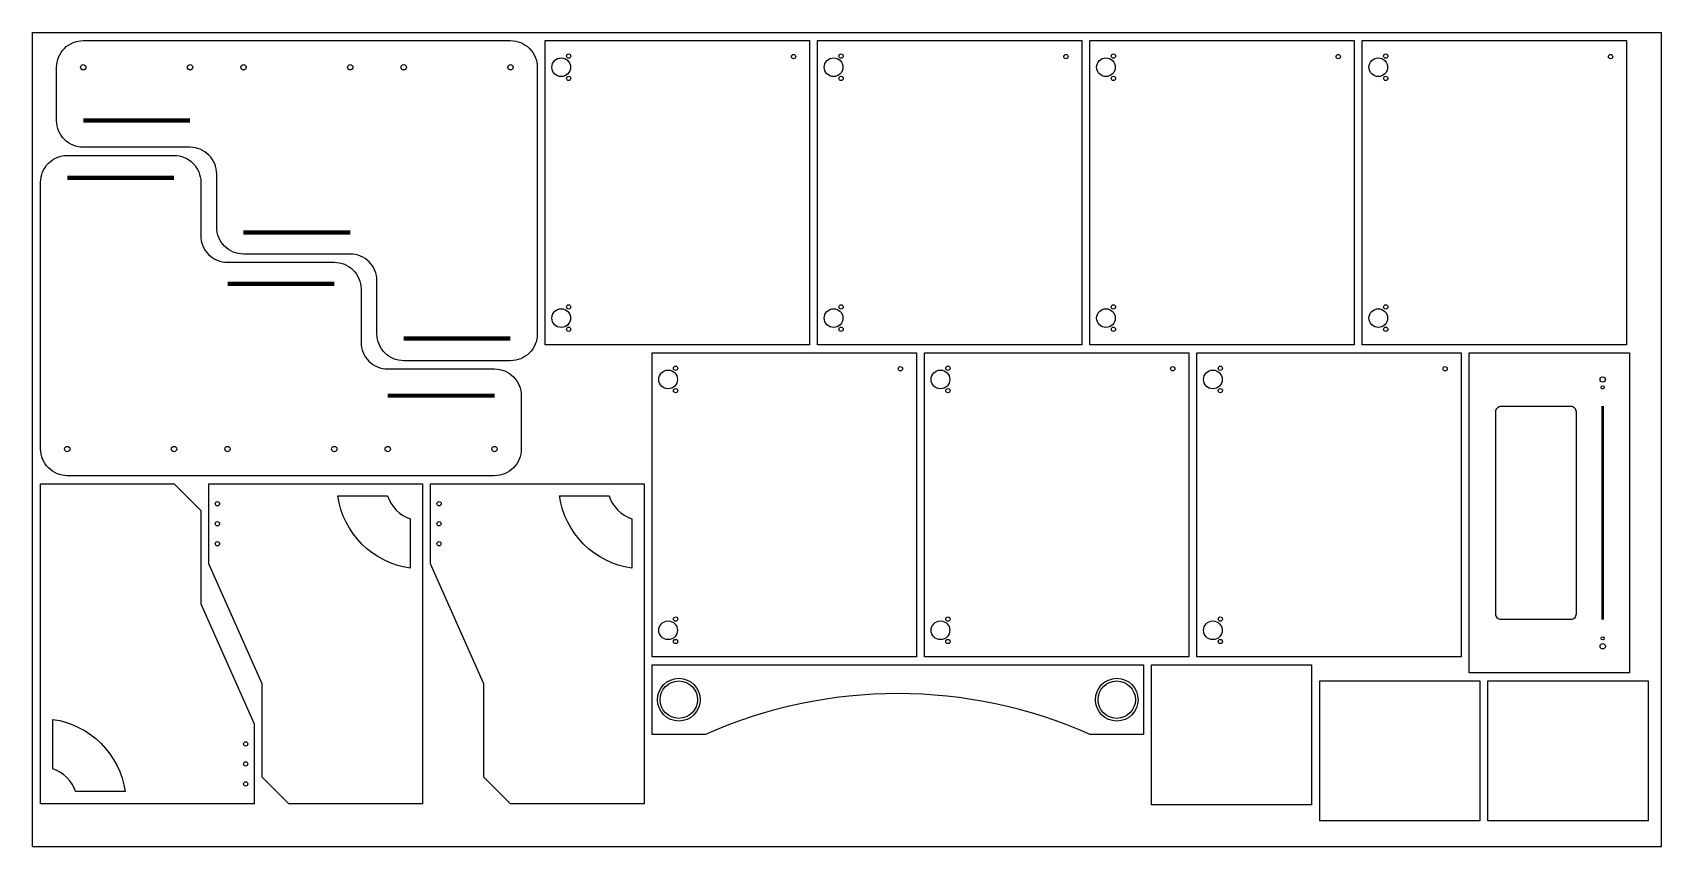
# Model space of a CAD drawing. Extents: x 0 to 3050, y 0 to 1525.
import ezdxf

# ---------------------------------------------------------------- set-up
doc = ezdxf.new("R2010")
doc.units = 0
doc.header["$LTSCALE"] = 30

msp = doc.modelspace()

# ---------------------------------------------------------------- linework, layer by layer
at = {"layer": 'BORDER_D0_T128.1_RK1_A0_W0_RI1_EM1_ID0001'}
for points in [[(2245.07, 78), (2095.07, 78), (2095.07, 340), (2395.07, 340), (2395.07, 209), (2395.07, 78), (2245.07, 78)], [(2560.07, 48), (2410.07, 48), (2410.07, 310), (2710.07, 310), (2710.07, 179), (2710.07, 48), (2560.07, 48)], [(2875.07, 48), (2725.07, 48), (2725.07, 310), (3025.07, 310), (3025.07, 179), (3025.07, 48), (2875.07, 48)]]:
    msp.add_lwpolyline(points, close=True, dxfattribs=at)
at = {"layer": 'BORDER_D0_T128.1_RK1_A0_W0_RI1_EM1_ID0002'}
for points in [[(944.88, 1210), (944.88, 960, -0.414214), (894.88, 910), (694.88, 910, -0.414214), (644.88, 960), (644.88, 1060, 0.414214), (594.88, 1110), (394.88, 1110, -0.414214), (344.88, 1160), (344.88, 1260, 0.414214), (294.88, 1310), (94.88, 1310, -0.414214), (44.88, 1360), (44.88, 1460, -0.414214), (94.88, 1510), (494.88, 1510), (894.88, 1510, -0.414214), (944.88, 1460), (944.88, 1210)], [(15, 994.67), (15, 1244.67, -0.414214), (65, 1294.67), (265, 1294.67, -0.414214), (315, 1244.67), (315, 1144.67, 0.414214), (365, 1094.67), (565, 1094.67, -0.414214), (615, 1044.67), (615, 944.67, 0.414214), (665, 894.67), (865, 894.67, -0.414214), (915, 844.67), (915, 744.67, -0.414214), (865, 694.67), (465, 694.67), (65, 694.67, -0.414214), (15, 744.67), (15, 994.67)]]:
    msp.add_lwpolyline(points, format="xyb", close=True, dxfattribs=at)
at = {"layer": 'BORDER_D0_T128.1_RK1_A0_W0_RI1_EM1_ID0006'}
msp.add_lwpolyline([(1850.07, 340), (2080.07, 340), (2080.07, 210), (1980.07, 210, 0.211887), (1260.07, 210), (1160.07, 210), (1160.07, 340), (1620.07, 340), (1850.07, 340)], format="xyb", close=True, dxfattribs=at)
at = {"layer": 'BORDER_D0_T128.1_RK1_A0_W0_RI1_EM1_ID0010'}
for points in [[(365, 342.17), (415, 229.67), (415, 79.67), (215, 79.67), (15, 79.67), (15, 229.67), (15, 454.68), (15, 679.67), (165, 679.67), (265, 679.67), (315, 629.67), (315, 454.67), (365, 342.17)], [(380.07, 417.17), (330.07, 529.67), (330.07, 679.67), (530.07, 679.67), (730.07, 679.67), (730.07, 529.67), (730.07, 304.66), (730.07, 79.67), (580.07, 79.67), (480.07, 79.67), (430.07, 129.67), (430.07, 304.67), (380.07, 417.17)], [(795.07, 417.17), (745.07, 529.67), (745.07, 679.67), (945.07, 679.67), (1145.07, 679.67), (1145.07, 529.67), (1145.07, 304.66), (1145.07, 79.67), (995.07, 79.67), (895.07, 79.67), (845.07, 129.67), (845.07, 304.67), (795.07, 417.17)]]:
    msp.add_lwpolyline(points, close=True, dxfattribs=at)
at = {"layer": 'BORDER_D0_T128.1_RK1_A0_W0_RI1_EM1_ID0013'}
for points in [[(1454.88, 1225), (1454.88, 940), (959.88, 940), (959.88, 1510), (1207.38, 1510), (1454.88, 1510), (1454.88, 1225)], [(1964.88, 1225), (1964.88, 940), (1469.88, 940), (1469.88, 1510), (1717.38, 1510), (1964.88, 1510), (1964.88, 1225)], [(2474.88, 1225), (2474.88, 940), (1979.88, 940), (1979.88, 1510), (2227.38, 1510), (2474.88, 1510), (2474.88, 1225)], [(2984.88, 1225), (2984.88, 940), (2489.88, 940), (2489.88, 1510), (2737.38, 1510), (2984.88, 1510), (2984.88, 1225)], [(1655.07, 640), (1655.07, 355), (1160.07, 355), (1160.07, 925), (1407.57, 925), (1655.07, 925), (1655.07, 640)], [(2165.05, 640), (2165.05, 355), (1670.05, 355), (1670.05, 925), (1917.55, 925), (2165.05, 925), (2165.05, 640)], [(2675.05, 640), (2675.05, 355), (2180.05, 355), (2180.05, 925), (2427.55, 925), (2675.05, 925), (2675.05, 640)]]:
    msp.add_lwpolyline(points, close=True, dxfattribs=at)
at = {"layer": 'BORDER_D0_T128.1_RK1_A0_W0_RI1_EM1_ID0014'}
msp.add_lwpolyline([(2690.05, 625), (2690.05, 925), (2990.05, 925), (2990.05, 625), (2990.05, 325), (2690.05, 325), (2690.05, 625)], close=True, dxfattribs=at)
at = {"layer": 'BORDER_D0_T128_RK1_A0_W0_RI1_EM1_ID0001'}
for points in [[(2245.07, 78), (2095.07, 78), (2095.07, 340), (2395.07, 340), (2395.07, 209), (2395.07, 78), (2245.07, 78)], [(2560.07, 48), (2410.07, 48), (2410.07, 310), (2710.07, 310), (2710.07, 179), (2710.07, 48), (2560.07, 48)], [(2875.07, 48), (2725.07, 48), (2725.07, 310), (3025.07, 310), (3025.07, 179), (3025.07, 48), (2875.07, 48)]]:
    msp.add_lwpolyline(points, close=True, dxfattribs=at)
at = {"layer": 'BORDER_D0_T128_RK1_A0_W0_RI1_EM1_ID0002'}
for points in [[(944.88, 1210), (944.88, 960, -0.414214), (894.88, 910), (694.88, 910, -0.414214), (644.88, 960), (644.88, 1060, 0.414214), (594.88, 1110), (394.88, 1110, -0.414214), (344.88, 1160), (344.88, 1260, 0.414214), (294.88, 1310), (94.88, 1310, -0.414214), (44.88, 1360), (44.88, 1460, -0.414214), (94.88, 1510), (494.88, 1510), (894.88, 1510, -0.414214), (944.88, 1460), (944.88, 1210)], [(15, 994.67), (15, 1244.67, -0.414214), (65, 1294.67), (265, 1294.67, -0.414214), (315, 1244.67), (315, 1144.67, 0.414214), (365, 1094.67), (565, 1094.67, -0.414214), (615, 1044.67), (615, 944.67, 0.414214), (665, 894.67), (865, 894.67, -0.414214), (915, 844.67), (915, 744.67, -0.414214), (865, 694.67), (465, 694.67), (65, 694.67, -0.414214), (15, 744.67), (15, 994.67)]]:
    msp.add_lwpolyline(points, format="xyb", close=True, dxfattribs=at)
at = {"layer": 'BORDER_D0_T128_RK1_A0_W0_RI1_EM1_ID0006'}
msp.add_lwpolyline([(1850.07, 340), (2080.07, 340), (2080.07, 210), (1980.07, 210, 0.211887), (1260.07, 210), (1160.07, 210), (1160.07, 340), (1620.07, 340), (1850.07, 340)], format="xyb", close=True, dxfattribs=at)
at = {"layer": 'BORDER_D0_T128_RK1_A0_W0_RI1_EM1_ID0010'}
for points in [[(365, 342.17), (415, 229.67), (415, 79.67), (215, 79.67), (15, 79.67), (15, 229.67), (15, 454.68), (15, 679.67), (165, 679.67), (265, 679.67), (315, 629.67), (315, 454.67), (365, 342.17)], [(380.07, 417.17), (330.07, 529.67), (330.07, 679.67), (530.07, 679.67), (730.07, 679.67), (730.07, 529.67), (730.07, 304.66), (730.07, 79.67), (580.07, 79.67), (480.07, 79.67), (430.07, 129.67), (430.07, 304.67), (380.07, 417.17)], [(795.07, 417.17), (745.07, 529.67), (745.07, 679.67), (945.07, 679.67), (1145.07, 679.67), (1145.07, 529.67), (1145.07, 304.66), (1145.07, 79.67), (995.07, 79.67), (895.07, 79.67), (845.07, 129.67), (845.07, 304.67), (795.07, 417.17)]]:
    msp.add_lwpolyline(points, close=True, dxfattribs=at)
at = {"layer": 'BORDER_D0_T128_RK1_A0_W0_RI1_EM1_ID0013'}
for points in [[(1454.88, 1225), (1454.88, 940), (959.88, 940), (959.88, 1510), (1207.38, 1510), (1454.88, 1510), (1454.88, 1225)], [(1964.88, 1225), (1964.88, 940), (1469.88, 940), (1469.88, 1510), (1717.38, 1510), (1964.88, 1510), (1964.88, 1225)], [(2474.88, 1225), (2474.88, 940), (1979.88, 940), (1979.88, 1510), (2227.38, 1510), (2474.88, 1510), (2474.88, 1225)], [(2984.88, 1225), (2984.88, 940), (2489.88, 940), (2489.88, 1510), (2737.38, 1510), (2984.88, 1510), (2984.88, 1225)], [(1655.07, 640), (1655.07, 355), (1160.07, 355), (1160.07, 925), (1407.57, 925), (1655.07, 925), (1655.07, 640)], [(2165.05, 640), (2165.05, 355), (1670.05, 355), (1670.05, 925), (1917.55, 925), (2165.05, 925), (2165.05, 640)], [(2675.05, 640), (2675.05, 355), (2180.05, 355), (2180.05, 925), (2427.55, 925), (2675.05, 925), (2675.05, 640)]]:
    msp.add_lwpolyline(points, close=True, dxfattribs=at)
at = {"layer": 'BORDER_D0_T128_RK1_A0_W0_RI1_EM1_ID0014'}
msp.add_lwpolyline([(2690.05, 625), (2690.05, 925), (2990.05, 925), (2990.05, 625), (2990.05, 325), (2690.05, 325), (2690.05, 625)], close=True, dxfattribs=at)
at = {"layer": 'FRAME_Z18', "linetype": 'CONTINUOUS'}
for p, q in [((0, 1525), (3050, 1525)), ((0, 0), (0, 1525)), ((3050, 0), (3050, 1525)), ((0, 0), (3050, 0))]:
    msp.add_line(p, q, dxfattribs=at)
at = {"layer": 'POCKET_D0'}
msp.add_lwpolyline([(2740.05, 625), (2740.05, 815, -0.414214), (2750.05, 825), (2880.05, 825, -0.414214), (2890.05, 815), (2890.05, 650), (2890.05, 435, -0.414214), (2880.05, 425), (2750.05, 425, -0.414214), (2740.05, 435), (2740.05, 625)], format="xyb", close=True, dxfattribs=at)
at = {"layer": 'POCKET_D0_T133_AZ1'}
for points in [[(618.04, 656.67), (664.48, 656.67, 0.235173), (707.07, 614.08), (707.07, 521.2, -0.332093), (571.6, 656.67), (618.04, 656.67)], [(1033.04, 656.67), (1079.48, 656.67, 0.235173), (1122.07, 614.08), (1122.07, 521.2, -0.332094), (986.6, 656.67), (1033.04, 656.67)], [(127.03, 102.67), (80.59, 102.67, 0.235173), (38, 145.26), (38, 238.14, -0.332093), (173.47, 102.67), (127.03, 102.67)]]:
    msp.add_lwpolyline(points, format="xyb", close=True, dxfattribs=at)
at = {"layer": 'ROUT_Z18_D5_T133_A2_W2'}
for centre in [(1210.07, 275, 18), (2030.07, 275, 18)]:
    msp.add_circle(centre, 35, dxfattribs=at)
at = {"layer": 'ROUT_Z6_D10_T160_A2_W2'}
for centre in [(1210.07, 275, 6), (2030.07, 275, 6)]:
    msp.add_circle(centre, 40, dxfattribs=at)
at = {"layer": 'ROUT_Z6_D5', "const_width": 5}
msp.add_lwpolyline([(2940.05, 825), (2940.05, 425)], dxfattribs=at)
at = {"layer": 'ROUT_Z8_D8_T135_A2_W2', "const_width": 8}
for points in [[(94.88, 1360), (294.88, 1360)], [(265, 1252.85), (65, 1252.85)], [(394.88, 1150.33), (594.88, 1150.33)], [(565, 1054.34), (365, 1054.34)], [(694.88, 951.82), (894.88, 951.82)], [(865, 844.67), (665, 844.67)]]:
    msp.add_lwpolyline(points, dxfattribs=at)
at = {"layer": 'VBORE_Z10_D10'}
for centre in [(2940.05, 875, 10), (2940.05, 375, 10)]:
    msp.add_circle(centre, 5, dxfattribs=at)
at = {"layer": 'VBORE_Z10_D35'}
for centre in [(989.88, 1460, 10), (1499.88, 1460, 10), (2009.88, 1460, 10), (2519.88, 1460, 10), (989.88, 990, 10), (1499.88, 990, 10), (2009.88, 990, 10), (2519.88, 990, 10), (1190.07, 875, 10), (1700.05, 875, 10), (2210.05, 875, 10), (1190.07, 405, 10), (1700.05, 405, 10), (2210.05, 405, 10)]:
    msp.add_circle(centre, 17.5, dxfattribs=at)
at = {"layer": 'VBORE_Z10_D8'}
for centre in [(1003.88, 1481, 10), (1513.88, 1481, 10), (2023.88, 1481, 10), (2533.88, 1481, 10), (1003.88, 1439, 10), (1513.88, 1439, 10), (2023.88, 1439, 10), (2533.88, 1439, 10), (1003.88, 1011, 10), (1513.88, 1011, 10), (2023.88, 1011, 10), (2533.88, 1011, 10), (1003.88, 969, 10), (1513.88, 969, 10), (2023.88, 969, 10), (2533.88, 969, 10), (1204.07, 896, 10), (1714.05, 896, 10), (2224.05, 896, 10), (1204.07, 854, 10), (1714.05, 854, 10), (2224.05, 854, 10), (346.11, 642.17, 10), (761.11, 642.17, 10), (346.07, 604.67, 10), (761.07, 604.67, 10), (346.07, 567.17, 10), (761.07, 567.17, 10), (1204.07, 426, 10), (1714.05, 426, 10), (2224.05, 426, 10), (1204.07, 384, 10), (1714.05, 384, 10), (2224.05, 384, 10), (399, 192.17, 10), (399, 154.67, 10), (398.96, 117.17, 10)]:
    msp.add_circle(centre, 4, dxfattribs=at)
at = {"layer": 'VBORE_Z18_D8'}
for centre in [(1424.88, 1480, 18), (1934.88, 1480, 18), (2444.88, 1480, 18), (2954.88, 1480, 18), (1625.07, 895, 18), (2135.05, 895, 18), (2645.05, 895, 18)]:
    msp.add_circle(centre, 4, dxfattribs=at)
at = {"layer": 'VBORE_Z6_D10'}
for centre in [(94.88, 1460, 6), (294.88, 1460, 6), (394.88, 1460, 6), (594.88, 1460, 6), (694.88, 1460, 6), (894.88, 1460, 6), (65, 744.67, 6), (265, 744.67, 6), (365, 744.67, 6), (565, 744.67, 6), (665, 744.67, 6), (865, 744.67, 6)]:
    msp.add_circle(centre, 5, dxfattribs=at)
at = {"layer": 'VBORE_Z6_D6'}
for centre in [(2940.05, 860, 6), (2940.05, 390, 6)]:
    msp.add_circle(centre, 3, dxfattribs=at)

doc.saveas('drawing.dxf')
